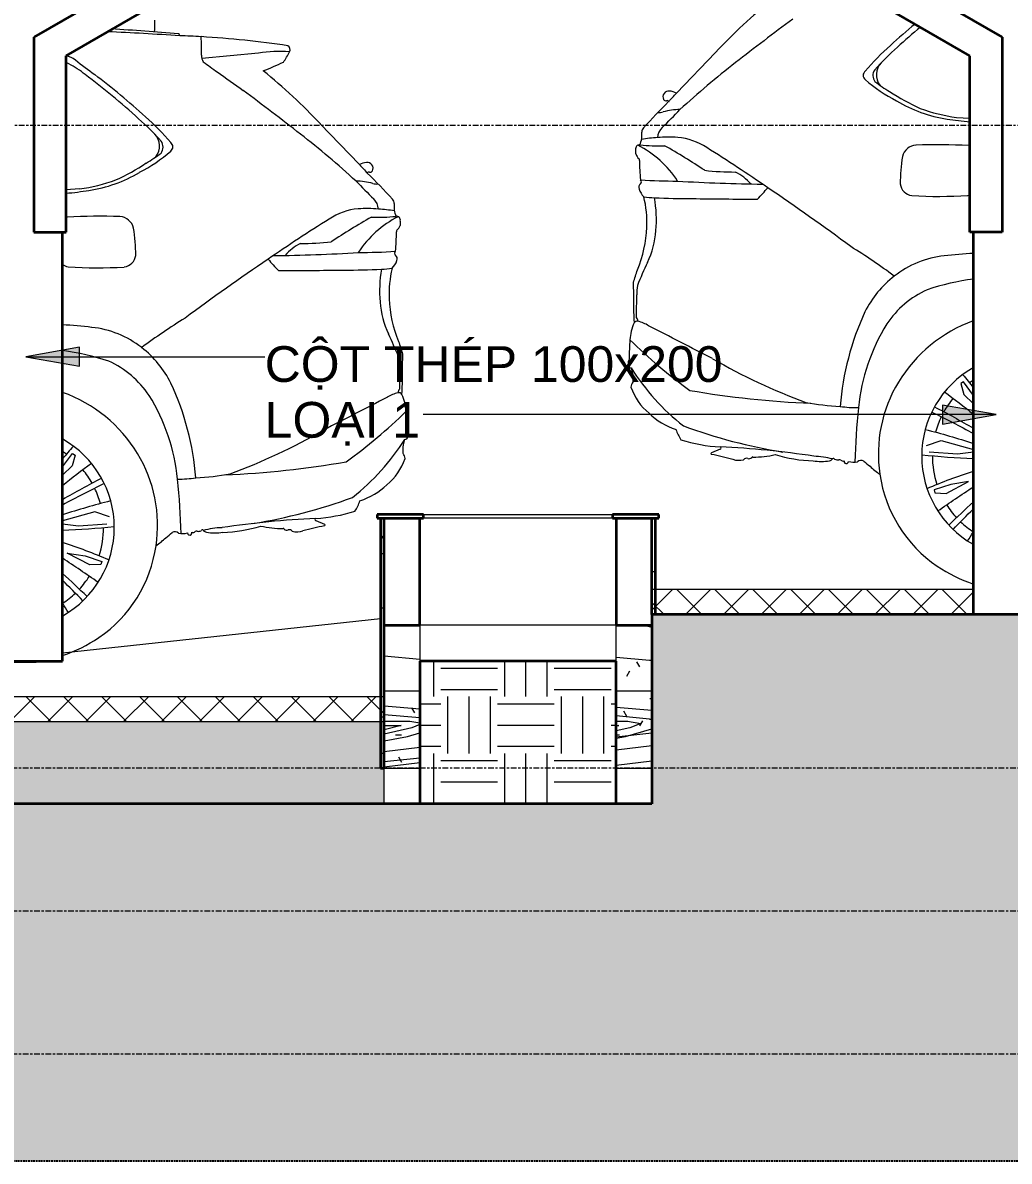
# Model space of a CAD drawing. Header units: millimetres. Extents: x -77355 to 26321, y -760 to 17156.
# Drawn here: x -60346 to -57586, y -700 to 2486 of the extents above; entities that cross this region are included whole.
import ezdxf

# ---------------------------------------------------------------- set-up
doc = ezdxf.new("R2010")
doc.units = ezdxf.units.MM
doc.linetypes.add('Centre', pattern=[31.75, 6.35, -4.7625, 15.875, -4.7625])
doc.linetypes.add('Hidden', pattern=[7.14375, 4.7625, -2.38125])
for name, color, linetype, lineweight in [('A-DETL-GENF', 92, 'Continuous', 18), ('A-DETL-GENF-1', 9, 'Continuous', 18), ('A-DETL-GENF-2', 92, 'Hidden', 25), ('A-DETL-MEDM', 33, 'Continuous', 35), ('A-FLOR', 192, 'Continuous', 18), ('A-FLOR-FNSH-1', 7, 'Continuous', 18), ('A-FLOR-FNSH-2', 250, 'Continuous', 35), ('A-FLOR-LEVL-2', 51, 'Centre', 9), ('A-FLOR-MCUT', 51, 'Continuous', 18), ('A-FLOR-PATT-1', 8, 'Continuous', 18), ('A-WALL', 113, 'Continuous', 18), ('A-WALL-1', 250, 'Continuous', 35), ('A-WALL-PATT-1', 111, 'Continuous', 18), ('A-WALL-PATT-2', 254, 'Continuous', 18), ('G-ANNO-TEXT-1', 10, 'Continuous', 9), ('G-ANNO-TEXT-2', 7, 'Continuous', 9), ('G-IMPT', 8, 'Continuous', 18)]:
    doc.layers.add(name, color=color, linetype=linetype, lineweight=lineweight)
doc.styles.add('Arial', font='arial.ttf', dxfattribs={"height": 100})
pattern_1 = [(0, (-67431.81, 15225), (203.2, 50.8), [16.764, -135.636, 16.764, -135.636, -812.8]), (0, (-67431.81, 15225), (203.2, 50.8), [-304.8, 16.764, -288.036, 16.764, -135.636, -355.6]), (0, (-67431.81, 15225), (203.2, 50.8), [-762, 16.764, -84.836, 16.764, -237.236]), (120, (-67355.61, 15250.4), (-145.59409, 150.57636), [16.764, -135.636, 16.764, -135.636, -812.8]), (120, (-67355.61, 15250.4), (-145.59409, 150.57636), [-304.8, 16.764, -288.036, 16.764, -135.636, -355.6]), (120, (-67355.61, 15250.4), (-145.59409, 150.57636), [-762, 16.764, -84.836, 16.764, -237.236]), (240, (-67330.21, 15352), (-57.60591, -201.37636), [16.764, -135.636, 16.764, -135.636, -812.8]), (240, (-67330.21, 15352), (-57.60591, -201.37636), [-304.8, 16.764, -288.036, 16.764, -135.636, -355.6]), (240, (-67330.21, 15352), (-57.60591, -201.37636), [-762, 16.764, -84.836, 16.764, -237.236])]
pattern_2 = [(45, (-67431.81, 15225), (-53.033, 53.033), []), (135, (-67431.81, 15225), (-53.033, -53.033), [])]

# ---------------------------------------------------------------- blocks, each defined once
blk = doc.blocks.new('CAR_TOYOTA - CAR_TOYOTA_GRAND HIGHLANDER_dwg__U1-2292142-TKCS_NHÀ XE 1 - MẶT CẮT')
at = {"layer": 'G-IMPT'}
for centre, radius, start, end in [((-62801.6, 2055.5), 2602.4, 331.7547, 335.4122), ((-63682, 2381.8), 3551.5, 333.8472, 336.0974), ((-62177.4, -405.3), 2318.9, 32.3725, 33.0972), ((-63061.4, 1618), 2739.8, 342.6142, 343.4629)]:
    blk.add_arc(centre, radius, start, end, dxfattribs=at)
blk = doc.blocks.new('CAR_TOYOTA - CAR_TOYOTA_GRAND HIGHLANDER_dwg__U1-V18-TKCS_NHÀ XE 1 - MẶT CẮT')
at = {"layer": 'G-IMPT', "flags": 128}
for points in [[(-60103.9, 1103.7), (-60145, 1117.5), (-60235.3, 1092)], [(-60235.3, 1084.3), (-60190.7, 1078.7), (-60111.1, 1084.4)]]:
    blk.add_lwpolyline(points, dxfattribs=at)
blk.add_lwpolyline([(-60127.6, 970.4), (-60158.9, 969.2), (-60221.8, 1002.1), (-60171.5, 994.2), (-60125.4, 978.7)], close=True, dxfattribs=at)
at = {"layer": 'G-IMPT'}
for centre, radius, start, end in [((-59524.8, -1098.1), 2318.9, 104.3725, 107.8454), ((-60328.7, 3403.8), 2339.6, 272.2886, 275.8437), ((-60674.1, -337.6), 1437.8, 66.7024, 72.2222), ((-61722.3, -1313.6), 2739.8, 54.6142, 57.126), ((-62640.4, -1667.7), 3551.5, 45.8472, 47.3721), ((-62058.1, -931.3), 2602.4, 43.7547, 45.5372)]:
    blk.add_arc(centre, radius, start, end, dxfattribs=at)
blk = doc.blocks.new('CAR_TOYOTA - CAR_TOYOTA_GRAND HIGHLANDER_dwg__U1-V19-TKCS_NHÀ XE 1 - MẶT CẮT')
at = {"layer": 'G-IMPT', "flags": 128}
for points in [[(-60235.3, 1243.1), (-60207, 1281.2), (-60199.8, 1276.6)], [(-60199.8, 1276.6), (-60208.3, 1246.4), (-60235.3, 1220)]]:
    blk.add_lwpolyline(points, dxfattribs=at)
at = {"layer": 'G-IMPT'}
for centre, radius, start, end in [((-59124.7, 352.6), 1437.8, 138.7024, 140.6112), ((-58520.4, -945.9), 2739.8, 126.6142, 128.755), ((-58467.3, -1928.5), 3551.5, 117.8472, 119.8589), ((-58987.7, -1147.1), 2602.4, 115.7547, 118.6505)]:
    blk.add_arc(centre, radius, start, end, dxfattribs=at)
blk = doc.blocks.new('CAR_TOYOTA - CAR_TOYOTA_GRAND HIGHLANDER_dwg__U1-V20-TKCS_NHÀ XE 1 - MẶT CẮT')
at = {"layer": 'G-IMPT', "flags": 128}
blk.add_lwpolyline([(-60513.3, 1302.5), (-60487.3, 1285.1), (-60455.7, 1221.4), (-60491.7, 1257.4), (-60519.9, 1297.1)], close=True, dxfattribs=at)
blk.add_lwpolyline([(-60610.8, 1208.6), (-60585.6, 1173.2), (-60479, 1133.9), (-60525.8, 1177.7), (-60593.6, 1220)], dxfattribs=at)
at = {"layer": 'G-IMPT'}
for centre, radius, start, end in [((-57880.6, 2213), 2739.8, 198.6142, 201.1637), ((-59302.3, 2039.5), 1437.8, 210.7024, 217.9944), ((-61780.8, -784.4), 2339.6, 55.3867, 59.8437), ((-59785.1, 3330.2), 2318.9, 248.3725, 253.7105), ((-60089.5, 1577.3), 567, 230.2844, 232.4098)]:
    blk.add_arc(centre, radius, start, end, dxfattribs=at)
blk = doc.blocks.new('CAR_TOYOTA - CAR_TOYOTA_GRAND HIGHLANDER_dwg__U1-V21-TKCS_NHÀ XE 1 - MẶT CẮT')
at = {"layer": 'G-IMPT', "flags": 128}
blk.add_lwpolyline([(-60634.8, 1012.4), (-60610.2, 1031.7), (-60539.9, 1042.1), (-60585.3, 1018.9), (-60631.7, 1004.4)], close=True, dxfattribs=at)
blk.add_lwpolyline([(-60575.6, 890.6), (-60534.2, 903.6), (-60463.9, 992.9), (-60520, 961.9), (-60581.2, 910.5)], dxfattribs=at)
at = {"layer": 'G-IMPT'}
for centre, radius, start, end in [((-60190.8, 3685.6), 2602.4, 259.7547, 263.6431), ((-60152.5, 4623.7), 3551.5, 261.8472, 264.6532), ((-60452.7, 1322.5), 236.8, 262.5407, 270.211), ((-60482.8, 1051.9), 47.4, 51.8821, 85.3684), ((-60460.6, 1083.8), 8.94, 341.2359, 37.3348), ((-60435.7, 1084.9), 16.1, 87.8509, 272.1491), ((-60687.2, 3797.5), 2739.8, 270.6142, 274.2506), ((-60482.8, 1103.1), 37.9, 268.0542, 324.1253), ((-60367.5, 861.8), 205.4, 109.2934, 118.7567), ((-60961.5, 2391.8), 1437.8, 282.7024, 290.1427), ((-59041.8, -838), 2339.6, 127.3867, 131.8437), ((-60765.2, 1500.3), 567, 302.2844, 305.5598), ((-62338.3, 2331.5), 2318.9, 320.3725, 325.1779)]:
    blk.add_arc(centre, radius, start, end, dxfattribs=at)
blk = doc.blocks.new('CAR_TOYOTA - CAR_TOYOTA_GRAND HIGHLANDER_dwg__U2-2292143-TKCS_NHÀ XE 1 - MẶT CẮT')
for name in ['CAR_TOYOTA - CAR_TOYOTA_GRAND HIGHLANDER_dwg__U1-V20-TKCS_NHÀ XE 1 - MẶT CẮT', 'CAR_TOYOTA - CAR_TOYOTA_GRAND HIGHLANDER_dwg__U1-V19-TKCS_NHÀ XE 1 - MẶT CẮT', 'CAR_TOYOTA - CAR_TOYOTA_GRAND HIGHLANDER_dwg__U1-V18-TKCS_NHÀ XE 1 - MẶT CẮT', 'CAR_TOYOTA - CAR_TOYOTA_GRAND HIGHLANDER_dwg__U1-V21-TKCS_NHÀ XE 1 - MẶT CẮT', 'CAR_TOYOTA - CAR_TOYOTA_GRAND HIGHLANDER_dwg__U1-2292142-TKCS_NHÀ XE 1 - MẶT CẮT']:
    blk.add_blockref(name, (0, 0))
blk = doc.blocks.new('CAR_TOYOTA - CAR_TOYOTA_GRAND HIGHLANDER_dwg-2292141-TKCS_NHÀ XE 1 - MẶT CẮT')
at = {"layer": 'G-IMPT'}
for p, q in [((-59686.8, 2401.4), (-59845.4, 2386)), ((-59404.1, 2089.5), (-59513.9, 2203.2)), ((-60187.9, 2021.4), (-60225.3, 2019.1)), ((-59526.6, 1092.9), (-59502, 1082.7)), ((-60412.8, 696.5), (-60312.5, 696.5))]:
    blk.add_line(p, q, dxfattribs=at)
for centre, radius, start, end in [((-60237.5, 2482), 260.6, 355.2754, 2.6206), ((-60662.2, -9112.7), 11587.3, 86.26448, 87.2654), ((-60790.6, -8479.9), 10970.9, 85.40183, 86.38284), ((-59913, 2450.3), 5.77, 356.3235, 70.5355), ((-59943.5, 847.6), 1602.8, 86.5561, 88.7042), ((-60024.2, -409.6), 2862.6, 81.5665, 86.4558), ((-60922.7, 2401.6), 1076.4, 359.6761, 2.44), ((-59611.2, 2411.3), 12.7, 329.7439, 57.4675), ((-60237, 2333), 62.1, 52.3642, 79.1532), ((-59818.9, 2393.1), 27.5, 174.9618, 215.3165), ((-59628.5, 2033.4), 372.6, 85.6436, 98.9933), ((-59789, 2497.5), 210.2, 324.7409, 333.8887), ((-60240.1, 2333), 44.5, 59.5752, 70.3591), ((-60331.3, 2146.9), 251.6, 50.6327, 63.1211), ((-59263.2, 3567.8), 1510.4, 231.715, 234.2728), ((-59190.1, 3224.1), 1068.3, 232.4398, 235.0236), ((-60209.6, 3665.4), 1418.8, 292.2003, 294.6744), ((-61726, 299.4), 2566.3, 50.583, 52.7251), ((-61460.7, 619.7), 2166.9, 47.7299, 52.6208), ((-56388.9, 7083.8), 5837.2, 234.21205, 235.09061), ((-60577.3, 1220.3), 1448.1, 42.7432, 51.3815), ((-68208.2, -8980.5), 14109.2, 52.24534, 53.06303), ((-60970.4, 1195.6), 1394.2, 47.1606, 51.1872), ((-60556.4, 1618.4), 802.9, 41.9176, 48.3069), ((-60432.8, 1731.1), 653.2, 40.0014, 48.8807), ((-60011.6, 2140.9), 48, 321.8557, 44.5391), ((-61152.5, 145.8), 2573.5, 47.5058, 52.0375), ((-59981.8, 2138.7), 27.9, 322.6275, 35.0611), ((-59941.5, 2139.2), 14.9, 307.3133, 52.6315), ((-60212.2, 2445.6), 423.8, 296.9541, 311.3113), ((-60201.2, 2433.9), 394.7, 300.5251, 307.7334), ((-60341.3, 2608.3), 616.9, 294.4385, 303.508), ((-59380.5, 2045), 50.4, 94.886, 118.0041), ((-57971, 3368.3), 1920.8, 221.7427, 222.7063), ((-59382.5, 2079.2), 16.2, 333.478, 97.8888), ((-59375.4, 2076.6), 8.71, 261.8175, 327.7741), ((-60254.2, 2506), 489.1, 277.7947, 290.1124), ((-60219.7, 2400.5), 388, 278.6531, 300.9572), ((-59415.9, 1859.5), 183.9, 74.6484, 89.4267), ((-57949.2, 3443.7), 2026.4, 223.7098, 225.7017), ((-59378.5, 2064.4), 4.06, 62.1484, 162.5586), ((-60313.5, 1105.7), 1337.3, 41.5284, 45.8723), ((-60369.4, 3471.9), 1469.8, 275.6295, 278.1411), ((-59357, 2065.3), 30.2, 250.394, 278.9882), ((-59392.8, 1963.1), 41.4, 2.7066, 46.8586), ((-59318.9, 1982.7), 11.6, 348.1456, 55.9527), ((-59202.3, 1974.6), 105.4, 176.873, 186.799), ((-60130.1, 188.5), 1756.4, 88.1852, 92.9887), ((-60077.1, 1902.3), 41.7, 13.1436, 86.348), ((-59392.3, 1792.8), 173.6, 95.1646, 123.868), ((-59384, 1548.5), 417.8, 85.5274, 93.2785), ((-59355.5, 2502.6), 560.6, 268.4014, 275.4631), ((-59397.3, 1356.1), 610.7, 81.4554, 85.691), ((-59211.2, 1978.9), 97.2, 189.9061, 200.6515), ((-59300.6, 1933.9), 10.8, 346.3552, 98.5094), ((-60221.6, 1908.7), 33.8, 90.1371, 96.5293), ((-56955.9, -2104.7), 4769.9, 122.0774, 124.5345), ((-58359.4, 167), 2043.3, 119.6792, 123.3647), ((-59166.8, 1687.5), 286.8, 116.744, 147.1066), ((-59318.8, 1928.4), 29.8, 310.2639, 341.8591), ((-59178.8, 1921.3), 111.7, 174.8308, 181.0878), ((-60566.7, 1829.5), 536.6, 0.6228, 8.8247), ((-59929.6, 1903.4), 628.7, 354.8266, 359.8003), ((-59296.7, 1902.4), 4.37, 130.196, 195.68), ((-59502.9, 1740), 144.8, 117.2628, 138.9106), ((-59566.1, 2580), 711.3, 269.7457, 276.6958), ((-60067.9, 1840.6), 38.1, 278.0123, 352.0328), ((-55451.4, -4360.2), 7480.9, 124.23353, 126.41487), ((-59201.8, 2217), 603.2, 220.5751, 224.6618), ((-59700.5, 6660.9), 4826.5, 270.6551, 273.4795), ((-59422.8, 3884.6), 2041.4, 270.4286, 273.3517), ((-59349.7, 1836.2), 52.1, 314.865, 342.9767), ((-59300, 1841.1), 6.56, 122.154, 236.7658), ((-59310.3, 1826.1), 11.7, 333.5916, 54.7574), ((-60212.6, 1842.1), 39.4, 234.8039, 260.0163), ((-60137.3, 3031.7), 1231.2, 266.1717, 273.4754), ((-59620.3, 13375.3), 11582.3, 269.94795, 270.85365), ((-59441.7, 3795.7), 2001.5, 269.8284, 272.8348), ((-59005.2, 1736.6), 342.9, 169.9086, 185.3496), ((-59360.3, 2172.8), 376.5, 272.6667, 277.2246), ((-59003.5, 1725.1), 318.2, 166.5174, 181.9812), ((-59095.3, 1723), 252, 184.1897, 205.1985), ((-58973.4, 1729.1), 348.4, 182.4748, 202.6875), ((-58933.3, 120.4), 1813.8, 121.9182, 126.5616), ((-60304.8, 336.4), 1306.3, 83.3577, 86.9476), ((-60181.6, 1364.2), 271.2, 51.7661, 84.077), ((-60998.5, 836.2), 1847.7, 22.7733, 24.9562), ((-58800.2, 1734.8), 514.1, 195.8082, 199.931), ((-60320.3, 902.4), 671.8, 71.3971, 82.7203), ((-60193.2, 1346.2), 292.6, 26.6647, 52.1805), ((-60216.1, 1294.4), 268.4, 33.7037, 65.7691), ((-59440.9, 1529.6), 147.8, 358.0669, 8.4663), ((-59528.7, 1550.9), 245.4, 354.7926, 2.0144), ((-52039.6, 1610.4), 7254.2, 180.67747, 181.17714), ((-60188.3, 1501.3), 904.4, 356.5146, 1.7297), ((-60633.2, 1151.9), 773.3, 4.4989, 24.8972), ((-60370.1, 1072.6), 402.6, 31.1314, 70.3686), ((-60468.6, 1150.9), 558.5, 5.9879, 31.5727), ((-29779.2, -56109.4), 64690, 117.177638, 117.355861), ((-59269.4, 1343.9), 110.4, 104.1519, 121.111), ((-59278.6, 1450), 17.7, 140.0295, 176.8043), ((-59294.7, 1440.1), 11, 34.492, 98.6469), ((-59427.8, 1386), 154.5, 4.808, 23.0206), ((-60313, 2461.1), 1485.9, 305.9093, 314.3726), ((-59879.3, 1355.5), 607, 359.1193, 4.0986), ((-60369.6, 2848), 1732.7, 290.3814, 299.9228), ((-59304.7, 1331), 35.7, 355.2957, 25.2689), ((-60374.4, 1073.8), 283.9, 0, 60.4476), ((-59815, 1657.4), 634.3, 308.0869, 327.8952), ((-59382, 1337.4), 105.7, 342.0533, 350.6551), ((-59276.9, 1328), 7.75, 263.5866, 0.4467), ((-60374.4, 1073.8), 254.1, 53.8175, 56.7152), ((-60352, 1081), 382.8, 351.2478, 31.4492), ((-61375.5, 1355), 2094.6, 357.9675, 358.6282), ((-59311.4, 1261.7), 34.8, 7.8705, 33.0881), ((-59886, 3814.3), 2595.1, 272.3271, 279.8611), ((-59432.6, 1320.2), 164.7, 309.6307, 340.981), ((-60374.4, 1073.8), 254.1, 29.1714, 39.4821), ((-59909.6, 1537.8), 328.6, 269.371, 278.2849), ((-59905.2, 1996.3), 784.9, 273.1329, 280.1999), ((-60374.4, 1073.8), 254.1, 15.2479, 25.627), ((-61926.5, 1005.4), 2023.5, 1.4508, 5.7777), ((-59464.3, 1336.7), 198.1, 288.0135, 313.6432), ((-59934.8, 2537.2), 1470.7, 279.0961, 290.3336), ((-59524.1, 1189), 127.8, 327.034, 341.4188), ((-59554.5, 1557.2), 458.9, 273.4801, 287.4549), ((-59415.8, -1365.6), 2467.3, 92.5755, 98.6953), ((-59525.6, 1096), 3.32, 109.472, 252.3046), ((-60374.4, 1073.8), 283.9, 299.5524, 0), ((-60374.4, 1073.8), 254.1, 341.8175, 359.9301), ((-60141.6, 1302), 322.7, 307.2444, 311.3257), ((-59921.1, 1047.3), 14.4, 45.1748, 120.9819), ((-59900.9, 1111), 54.4, 259.3052, 286.3901), ((-59879.3, 1058.6), 6.25, 177.6678, 19.1802), ((-59869.8, 1067.6), 7.83, 242.8295, 320.7691), ((-59860.8, 1058.7), 4.91, 66.7167, 126.629), ((-59855.3, 1083.1), 20.2, 259.934, 294.5754), ((-59843.8, 1063.8), 3.24, 35.4759, 163.9778), ((-59777.7, 812.8), 260.7, 92.451, 104.098), ((-59830.4, 1074.3), 13.8, 218.4462, 261.4004), ((-59808.2, 1211.5), 152.8, 260.8939, 278.0503), ((-59799.6, 1467.3), 407.3, 271.7926, 286.9896), ((-59621.9, 1327.3), 256.3, 256.7696, 270.8667), ((-59617.6, 1067.9), 3.19, 29.4504, 98.7929), ((-59607.8, 1075.7), 9.39, 222.0365, 294.8072), ((-59601.1, 1056.1), 11.4, 39.2517, 104.001), ((-59579.3, 1113.1), 51.4, 255.3698, 289.1695), ((-59154.9, -551.3), 1666.4, 102.0312, 104.1558), ((-59502.8, 1080.7), 2.23, 285.9999, 68.2935), ((-60346.3, 1075.8), 376.4, 304.4486, 351.8999), ((-60048.4, 1142.3), 140.9, 301.9957, 316.4046), ((-60374.4, 1073.8), 254.1, 317.1714, 327.4821), ((-60374.4, 1073.8), 254.1, 303.2479, 313.627), ((-60380.8, 1140.9), 449.7, 288.9234, 303.3839), ((-60380.8, 1140.9), 449.7, 278.7403, 280.7615)]:
    blk.add_arc(centre, radius, start, end, dxfattribs=at)
blk.add_blockref('CAR_TOYOTA - CAR_TOYOTA_GRAND HIGHLANDER_dwg__U2-2292143-TKCS_NHÀ XE 1 - MẶT CẮT', (0, 0))
blk = doc.blocks.new('CAR_TOYOTA - CAR_TOYOTA-2292600-TKCS_NHÀ XE 1 - MẶT CẮT')
blk.add_blockref('CAR_TOYOTA - CAR_TOYOTA_GRAND HIGHLANDER_dwg-2292141-TKCS_NHÀ XE 1 - MẶT CẮT', (0, 0))
blk = doc.blocks.new('CAR_TOYOTA - CAR_TOYOTA_GRAND HIGHLANDER_dwg__U2-V30-TKCS_NHÀ XE 1 - MẶT CẮT')
at = {"extrusion": (0, 0, -1)}
for name, zscale in [('CAR_TOYOTA - CAR_TOYOTA_GRAND HIGHLANDER_dwg__U1-V20-TKCS_NHÀ XE 1 - MẶT CẮT', -0.9999999999999998), ('CAR_TOYOTA - CAR_TOYOTA_GRAND HIGHLANDER_dwg__U1-V19-TKCS_NHÀ XE 1 - MẶT CẮT', -1), ('CAR_TOYOTA - CAR_TOYOTA_GRAND HIGHLANDER_dwg__U1-V18-TKCS_NHÀ XE 1 - MẶT CẮT', -1), ('CAR_TOYOTA - CAR_TOYOTA_GRAND HIGHLANDER_dwg__U1-V21-TKCS_NHÀ XE 1 - MẶT CẮT', -1), ('CAR_TOYOTA - CAR_TOYOTA_GRAND HIGHLANDER_dwg__U1-2292142-TKCS_NHÀ XE 1 - MẶT CẮT', -1)]:
    blk.add_blockref(name, (117921.7, 200), dxfattribs=dict(at, zscale=zscale))
blk = doc.blocks.new('CAR_TOYOTA - CAR_TOYOTA_GRAND HIGHLANDER_dwg-V31-TKCS_NHÀ XE 1 - MẶT CẮT')
at = {"layer": 'G-IMPT'}
for p, q in [((-58517.5, 2289.5), (-58407.8, 2403.2)), ((-57733.8, 2221.4), (-57696.4, 2219.1)), ((-58395.1, 1292.9), (-58419.6, 1282.7))]:
    blk.add_line(p, q, dxfattribs=at)
for centre, radius, start, end in [((-57344.4, 1420.3), 1448.1, 128.6185, 137.2568), ((-49713.5, -8780.5), 14109.2, 126.93697, 127.75466), ((-56460.9, 819.7), 2166.9, 129.8671, 132.2701), ((-56951.3, 1395.6), 1394.2, 129.3192, 132.8394), ((-57488.9, 1931.1), 653.2, 131.1193, 139.9986), ((-57365.3, 1818.4), 802.9, 131.6931, 138.0824), ((-56769.2, 345.8), 2573.5, 127.9625, 132.4942), ((-57910.1, 2340.9), 48, 135.4609, 218.1443), ((-57980.2, 2339.2), 14.9, 127.3685, 232.6867), ((-57709.5, 2645.6), 423.8, 228.6887, 243.0459), ((-57939.9, 2338.7), 27.9, 144.9389, 217.3725), ((-58539.1, 2279.2), 16.2, 82.1112, 206.522), ((-58541.2, 2245), 50.4, 61.9959, 85.114), ((-57720.5, 2633.9), 394.7, 232.2666, 239.4749), ((-57608.2, 1305.7), 1337.3, 134.1277, 138.4716), ((-58546.3, 2276.6), 8.71, 212.2259, 278.1825), ((-58543.1, 2264.4), 4.06, 17.4414, 117.8516), ((-59950.7, 3568.3), 1920.8, 317.2937, 318.2573), ((-57580.4, 2808.3), 616.9, 236.492, 245.5615), ((-57702, 2600.5), 388, 239.0428, 261.3469), ((-58564.6, 2265.3), 30.2, 261.0118, 289.606), ((-59972.4, 3643.7), 2026.4, 314.2983, 316.2902), ((-58505.8, 2059.5), 183.9, 90.5733, 105.3516), ((-57667.4, 2706), 489.1, 249.8876, 262.2053), ((-57552.2, 3671.9), 1469.8, 261.8589, 264.3705), ((-58719.3, 2174.6), 105.4, 353.201, 3.127), ((-58602.8, 2182.7), 11.6, 124.0473, 191.8544), ((-58528.9, 2163.1), 41.4, 133.1414, 177.2934), ((-58621.1, 2133.9), 10.8, 81.4906, 193.6448), ((-58754.9, 1887.5), 286.8, 32.8934, 63.256), ((-58710.5, 2178.9), 97.2, 339.3485, 350.0939), ((-58566.1, 2702.6), 560.6, 264.5369, 271.5986), ((-58524.4, 1556.1), 610.7, 94.309, 98.5446), ((-58537.7, 1748.5), 417.8, 86.7215, 94.4726), ((-59562.2, 367), 2043.3, 56.6353, 60.3208), ((-58529.4, 1992.8), 173.6, 56.132, 84.8354), ((-60965.8, -1904.7), 4769.9, 55.4655, 57.9226), ((-57844.5, 2102.3), 41.7, 93.652, 166.8564), ((-57791.6, 388.5), 1756.4, 87.0113, 91.8148), ((-57700.1, 2108.7), 33.8, 83.4707, 89.8629), ((-58742.8, 2121.3), 111.7, 358.9122, 5.1692), ((-58602.9, 2128.4), 29.8, 198.1409, 229.7361), ((-58625, 2102.4), 4.37, 344.32, 49.804), ((-57354.9, 2029.5), 536.6, 171.1753, 179.3772), ((-57992.1, 2103.4), 628.7, 180.1997, 185.1734), ((-58355.6, 2780), 711.3, 263.3042, 270.2543), ((-58621.7, 2041.1), 6.56, 303.2342, 57.846), ((-58498.9, 4084.6), 2041.4, 266.6483, 269.5714), ((-58221.2, 6860.9), 4826.5, 266.5205, 269.3449), ((-58418.7, 1940), 144.8, 41.0894, 62.7372), ((-58611.4, 2026.1), 11.7, 125.2426, 206.4084), ((-58572, 2036.2), 52.1, 197.0233, 225.135), ((-58719.9, 2417), 603.2, 315.3382, 319.4249), ((-62470.2, -4160.2), 7480.9, 53.58513, 55.76647), ((-57853.7, 2040.6), 38.1, 187.9672, 261.9877), ((-58918.2, 1925.1), 318.2, 358.0188, 13.4826), ((-58561.4, 2372.8), 376.5, 262.7754, 267.3333), ((-58479.9, 3995.7), 2001.5, 267.1652, 270.1716), ((-58916.5, 1936.6), 342.9, 354.6504, 10.0914), ((-58301.4, 13575.3), 11582.3, 269.14635, 270.05205), ((-57784.4, 3231.7), 1231.2, 266.5246, 273.8283), ((-57709, 2042.1), 39.4, 279.9837, 289.2914), ((-58948.3, 1929.1), 348.4, 337.3125, 357.5252), ((-58826.4, 1923), 252, 334.8015, 355.8103), ((-58988.4, 320.4), 1813.8, 53.4384, 58.0818), ((-57740, 1564.2), 271.2, 95.923, 128.2339), ((-57616.9, 536.4), 1306.3, 93.0524, 96.6423), ((-59121.4, 1934.8), 514.1, 340.069, 344.1918), ((-56923.2, 1036.2), 1847.7, 155.0438, 157.2267), ((-58392.9, 1750.9), 245.4, 177.9856, 185.2074), ((-57728.5, 1546.2), 292.6, 127.8195, 153.3353), ((-57601.4, 1102.4), 671.8, 97.2797, 108.6029), ((-57733.3, 1701.3), 904.4, 178.2703, 183.4854), ((-65882.1, 1810.4), 7254.2, 358.82286, 359.32253), ((-58480.7, 1729.6), 147.8, 171.5337, 181.9331), ((-57705.6, 1494.4), 268.4, 114.2309, 146.2963), ((-58643, 1650), 17.7, 3.1957, 39.9705), ((-57288.5, 1351.9), 773.3, 155.1028, 175.5011), ((-58493.9, 1586), 154.5, 156.9794, 175.192), ((-58627, 1640.1), 11, 81.3531, 145.508), ((-58652.3, 1543.9), 110.4, 58.889, 75.8481), ((-88142.5, -55909.4), 64690, 62.644139, 62.822362), ((-57453, 1350.9), 558.5, 148.4273, 174.0121), ((-57551.6, 1272.6), 402.6, 109.6314, 148.8686), ((-58042.4, 1555.5), 607, 175.9014, 180.8807), ((-57608.6, 2661.1), 1485.9, 225.6274, 234.0907), ((-58617, 1531), 35.7, 154.7311, 184.7043), ((-57552.1, 3048), 1732.7, 240.0772, 249.6186), ((-58644.8, 1528), 7.75, 179.5533, 276.4134), ((-58539.7, 1537.4), 105.7, 189.3449, 197.9467), ((-58106.7, 1857.4), 634.3, 212.1048, 231.9131), ((-56546.2, 1555), 2094.6, 181.3718, 182.0325), ((-57547.3, 1273.8), 283.9, 119.5524, 180), ((-58610.3, 1461.7), 34.8, 146.9119, 172.1295), ((-58489.1, 1520.2), 164.7, 199.019, 230.3693), ((-57569.7, 1281), 382.8, 148.5508, 188.7522), ((-57547.3, 1273.8), 254.1, 123.2848, 126.1825), ((-58035.7, 4014.3), 2595.1, 260.1389, 267.6729), ((-57547.3, 1273.8), 254.1, 140.5179, 150.8286), ((-58016.5, 2196.3), 784.9, 259.8001, 266.8671), ((-58012.1, 1737.8), 328.6, 261.7151, 270.629), ((-55995.2, 1205.4), 2023.5, 174.2223, 178.5492), ((-58457.4, 1536.7), 198.1, 226.3568, 251.9865), ((-57547.3, 1273.8), 254.1, 154.373, 164.7521), ((-58397.6, 1389), 127.8, 198.5812, 212.966), ((-57986.9, 2737.2), 1470.7, 249.6664, 260.9039), ((-58367.1, 1757.2), 458.9, 252.5451, 266.5199), ((-58418.8, 1280.7), 2.23, 111.7065, 254.0001), ((-58766.8, -351.3), 1666.4, 75.8442, 77.9688), ((-58396.1, 1296), 3.32, 287.6954, 70.528), ((-58505.9, -1165.6), 2467.3, 81.3047, 87.4245), ((-58299.7, 1527.3), 256.3, 269.1333, 283.2304), ((-58122.1, 1667.3), 407.3, 253.0104, 268.2074), ((-58342.4, 1313.1), 51.4, 250.8305, 284.6302), ((-58320.6, 1256.1), 11.4, 75.999, 140.7483), ((-58313.9, 1275.7), 9.39, 245.1928, 317.9635), ((-58304.1, 1267.9), 3.19, 81.2071, 150.5496), ((-58113.4, 1411.5), 152.8, 261.9497, 279.1061), ((-58144, 1012.8), 260.7, 75.902, 87.549), ((-58091.3, 1274.3), 13.8, 278.5996, 321.5538), ((-58077.9, 1263.8), 3.24, 16.0222, 144.5241), ((-58066.4, 1283.1), 20.2, 245.4246, 280.066), ((-58060.9, 1258.7), 4.91, 53.371, 113.2833), ((-58051.9, 1267.6), 7.83, 219.2309, 297.1705), ((-58042.4, 1258.6), 6.25, 160.8198, 2.3322), ((-58020.8, 1311), 54.4, 253.6099, 280.6948), ((-58000.6, 1247.3), 14.4, 59.0181, 134.8252), ((-57780.1, 1502), 322.7, 228.6743, 232.7556), ((-57873.3, 1342.3), 140.9, 223.5954, 238.0043), ((-57547.3, 1273.8), 283.9, 180, 240.4476), ((-57547.3, 1273.8), 254.1, 180.0699, 198.1825), ((-57575.4, 1275.8), 376.4, 188.1001, 235.5514), ((-57547.3, 1273.8), 254.1, 212.5179, 222.8286), ((-57547.3, 1273.8), 254.1, 226.373, 236.7521), ((-57540.8, 1340.9), 449.7, 236.6161, 251.0766)]:
    blk.add_arc(centre, radius, start, end, dxfattribs=at)
blk.add_blockref('CAR_TOYOTA - CAR_TOYOTA_GRAND HIGHLANDER_dwg__U2-V30-TKCS_NHÀ XE 1 - MẶT CẮT', (0, 0))
blk = doc.blocks.new('CAR_TOYOTA - CAR_TOYOTA-2599869-TKCS_NHÀ XE 1 - MẶT CẮT')
blk.add_blockref('CAR_TOYOTA - CAR_TOYOTA_GRAND HIGHLANDER_dwg-V31-TKCS_NHÀ XE 1 - MẶT CẮT', (0, 0))
blk = doc.blocks.new('BORDER VIEW - BORDER VIEW-2599773-TKCS_NHÀ XE 1 - MẶT CẮT')
at = {"layer": 'A-DETL-GENF-2'}
blk.add_line((-52882.8, -700), (-76498.6, -700), dxfattribs=at)

msp = doc.modelspace()

# ---------------------------------------------------------------- hatches: boundary and pattern name
at = {"layer": 'A-DETL-GENF-1'}
h = msp.add_hatch(dxfattribs=at)
h.set_pattern_fill('FP_21', color=256, style=0, pattern_type=2)
h.set_pattern_definition([(0, (-67431.8, 15225), (241.935, 241.935), [241.935, -241.935]), (0, (-67431.8, 15315.73), (241.935, 241.935), [241.935, -241.935]), (0, (-67431.8, 15406.45), (241.935, 241.935), [241.935, -241.935]), (90, (-67401.57, 15436.7), (-241.935, 241.935), [241.935, -241.935]), (90, (-67310.84, 15436.7), (-241.935, 241.935), [241.935, -241.935]), (90, (-67220.12, 15436.7), (-241.935, 241.935), [241.935, -241.935])])
h.paths.add_polyline_path([(-64670, -700), (-52882.8, -700), (-52844, -694.9), (-52807.8, -679.9), (-52776.8, -656.1), (-52752.9, -625), (-52737.9, -588.8), (-52732.8, -550), (-52732.8, 830), (-58586.3, 830), (-58586.3, 300), (-70436.3, 300), (-70436.3, 50), (-75426.8, 0.1), (-76648.6, -45.8), (-76648.6, -550), (-76643.5, -588.8), (-76628.5, -625), (-76604.6, -656.1), (-76573.6, -679.9), (-76537.4, -694.9), (-76498.6, -700), (-70694.3, -700)])
at = {"layer": 'A-FLOR-PATT-1'}
h = msp.add_hatch(dxfattribs=at)
h.set_pattern_fill('FP_3', color=256, style=0, pattern_type=2)
h.set_pattern_definition(pattern_2)
h.paths.add_polyline_path([(-52732.8, 830), (-52732.8, 900), (-57486.4, 900), (-57486.4, 830), (-55633.6, 830)])
h.paths.add_polyline_path([(-58586.3, 830), (-57686.4, 830), (-57686.4, 900), (-58586.3, 900)])
h = msp.add_hatch(dxfattribs=at)
h.set_pattern_fill('FP_4', color=256, style=0, pattern_type=2)
h.set_pattern_definition([(0, (-67431.81, 15225), (158.75, 158.75), [158.75, -158.75]), (0, (-67431.81, 15284.53), (158.75, 158.75), [158.75, -158.75]), (0, (-67431.81, 15344.06), (158.75, 158.75), [158.75, -158.75]), (90, (-67411.97, 15363.9), (-158.75, 158.75), [158.75, -158.75]), (90, (-67352.44, 15363.9), (-158.75, 158.75), [158.75, -158.75]), (90, (-67292.9, 15363.9), (-158.75, 158.75), [158.75, -158.75])])
h.paths.add_polyline_path([(-58686.3, 300), (-58686.3, 700), (-59235.3, 700), (-59235.3, 300)])
h = msp.add_hatch(dxfattribs=at)
h.set_pattern_fill('FP_3', color=256, style=0, pattern_type=2)
h.set_pattern_definition(pattern_2)
h.paths.add_polyline_path([(-61657.9, 530), (-59335.3, 530), (-59335.3, 600), (-71336.3, 600), (-71336.3, 530), (-64670, 530)])
h.paths.add_polyline_path([(-71536.3, 530), (-71536.3, 600), (-73436.3, 600), (-73436.3, 530)])
h = msp.add_hatch(dxfattribs=at)
h.set_pattern_fill('FP_1', color=256, style=0, pattern_type=2)
h.set_pattern_definition(pattern_1)
h.paths.add_polyline_path([(-70436.3, 200), (-70436.3, 300), (-59335.3, 300), (-59335.3, 530), (-71336.3, 530), (-71336.3, 441), (-71536.3, 439), (-71536.3, 530), (-73436.3, 530), (-73436.3, 200), (-70694.3, 200)])
h = msp.add_hatch(dxfattribs=at)
h.set_pattern_fill('FP_2', color=256, style=0, pattern_type=2)
h.set_pattern_definition([(50, (-67431.81, 15225), (91.09195, -7.96922), [9.525, -104.775]), (355, (-67431.81, 15225), (-17.6212, 95.5283), [7.62, -83.82]), (100.451, (-67424.22, 15224.34), (73.47134, 87.55785), [8.095, -89.045]), (46.184, (-67431.81, 15250.4), (135.5398, -21.0213), [14.287, -157.162]), (96.636, (-67420.52, 15248.65), (118.7017, 123.7142), [12.143, -133.568]), (351.184, (-67431.81, 15250.4), (118.7029, 123.713), [11.43, -125.73]), (21, (-67419.11, 15244.05), (75.80726, -51.1323), [9.525, -104.775]), (326, (-67419.11, 15244.05), (30.9012, 92.09387), [7.62, -83.82]), (71.451, (-67412.79, 15239.79), (106.70837, 40.9602), [8.095, -89.045]), (37.5, (-67431.81, 15225), (1.54416, 42.27754), [1.676, -81.128, 1.676, -83.414, -84.138]), (37.5, (-67431.81, 15225), (1.54416, 42.27754), [-167.894, 1.676, -82.461]), (7.5, (-67431.81, 15225), (33.40972, 50.09037), [1.676, -46.838, 1.676, -79.223, -32.068]), (7.5, (-67431.81, 15225), (33.40972, 50.09037), [-129.413, 1.676, -30.391]), (327.5, (-67460.132, 15225), (67.79551, -2.864035), [1.676, -30.074, 1.676, -97.384, -131.445]), (327.5, (-67460.132, 15225), (67.79551, -2.864035), [-130.81, 1.676, -129.769]), (317.5, (-67472.83, 15225), (74.06478, 12.71375), [1.676, -39.599, 1.676, -64.11, -93.345]), (317.5, (-67472.83, 15225), (74.06478, 12.71375), [-107.061, 1.676, -91.669])])
h.paths.add_polyline_path([(-70436.3, 200), (-70436.3, 300), (-59335.3, 300), (-59335.3, 530), (-71336.3, 530), (-71336.3, 441), (-71536.3, 439), (-71536.3, 530), (-73436.3, 530), (-73436.3, 200), (-70694.3, 200)])
at = {"layer": 'A-WALL-PATT-1'}
h = msp.add_hatch(dxfattribs=at)
h.set_pattern_fill('FP_1', color=256, style=0, pattern_type=2)
h.set_pattern_definition(pattern_1)
h.paths.add_polyline_path([(-59345.3, 400), (-59335.3, 400), (-59335.3, 1100), (-59345.3, 1100)])
h = msp.add_hatch(dxfattribs=at)
h.set_pattern_fill('FP_1', color=256, style=0, pattern_type=2)
h.set_pattern_definition(pattern_1)
h.paths.add_polyline_path([(-58576.3, 830), (-58576.3, 1100), (-58586.3, 1100), (-58586.3, 830)])
at = {"layer": 'A-WALL-PATT-2'}
h = msp.add_hatch(dxfattribs=at)
h.set_pattern_fill('FP_18', color=256, style=0, pattern_type=2)
h.set_pattern_definition([(0, (-67431.81, 15225), (406.4, 101.6), [16.764, -288.036, 16.764, -288.036, -1625.6]), (0, (-67431.81, 15225), (406.4, 101.6), [-609.6, 16.764, -592.836, 16.764, -288.036, -711.2]), (0, (-67431.81, 15225), (406.4, 101.6), [-1524, 16.764, -186.436, 16.764, -491.236]), (120, (-67279.41, 15275.8), (-291.1882, 301.1527), [16.764, -288.036, 16.764, -288.036, -1625.6]), (120, (-67279.41, 15275.8), (-291.1882, 301.1527), [-609.6, 16.764, -592.836, 16.764, -288.036, -711.2]), (120, (-67279.41, 15275.8), (-291.1882, 301.1527), [-1524, 16.764, -186.436, 16.764, -491.236]), (240, (-67228.61, 15479), (-115.2118, -402.7527), [16.764, -288.036, 16.764, -288.036, -1625.6]), (240, (-67228.61, 15479), (-115.2118, -402.7527), [-609.6, 16.764, -592.836, 16.764, -288.036, -711.2]), (240, (-67228.61, 15479), (-115.2118, -402.7527), [-1524, 16.764, -186.436, 16.764, -491.236])])
h.paths.add_polyline_path([(-58645.7, 400), (-58586.3, 400), (-58586.3, 800), (-58686.3, 800), (-58686.3, 400)])
h.paths.add_polyline_path([(-59235.3, 400), (-59235.3, 800), (-59335.3, 800), (-59335.3, 400)])
h = msp.add_hatch(dxfattribs=at)
h.set_pattern_fill('FP_19', color=256, style=0, pattern_type=2)
h.set_pattern_definition([(349.695, (-59151.334, 869.39), (3657.598, -609.61), [68.155, -6747.38]), (0, (-59084.3, 857.2), (609.6, 609.6), [67.06, -542.54]), (18.435, (-59017.22, 857.2), (1219.2, 609.6), [57.83, -1869.9]), (172.875, (-58962.36, 875.49), (4267.199, -609.599), [49.15, -4865.604]), (174.806, (-59011.126, 881.584), (6096.004, -609.5547), [67.333, -6665.92]), (194.036, (-59078.18, 887.68), (-1828.802, -609.592), [75.4, -2438.04]), (9.462, (-59102.57, 869.39), (3048.005, 609.584), [37.08, -3670.97]), (353.66, (-59065.99, 875.49), (-4876.801, 609.5835), [55.2, -5464.96]), (185.711, (-59011.126, 869.39), (-5486.395, -609.6394), [61.264, -6065.14]), (168.69, (-59072.09, 863.3), (2438.4, -609.603), [31.08, -3077.28]), (354.806, (-59206.2, 863.296), (-6096.004, 609.5547), [67.333, -6665.92]), (348.69, (-59139.14, 857.2), (-2438.4, 609.603), [62.17, -3046.19]), (0, (-59078.2, 845), (609.6, 609.6), [73.15, -536.45]), (20.556, (-59005.03, 845.01), (3048, 1219.197), [52.084, -5156.34]), (3.814, (-58956.26, 863.296), (8534.4012, 609.589), [91.643, -9072.654]), (354.806, (-58864.82, 869.39), (-6096.004, 609.5547), [67.333, -6665.92]), (0, (-58797.77, 863.3), (609.6, 609.6), [67.06, -542.54]), (5.194, (-59340.31, 863.296), (6096.004, 609.5547), [67.333, -6665.92]), (354.806, (-59273.254, 869.39), (-6096.004, 609.5547), [67.333, -6665.92]), (0, (-59340.3, 875.5), (609.6, 609.6), [36.58, -573.02]), (5.194, (-59303.734, 875.49), (6096.004, 609.5547), [67.333, -6665.92]), (0, (-59236.7, 881.6), (609.6, 609.6), [60.96, -548.64]), (10.305, (-59175.72, 881.584), (-3657.598, -609.61), [68.155, -6747.38]), (5.194, (-59108.66, 893.776), (6096.004, 609.5547), [67.333, -6665.92]), (354.806, (-59041.606, 899.87), (-6096.004, 609.5547), [67.333, -6665.92]), (354.806, (-58974.55, 893.776), (-6096.004, 609.5547), [67.333, -6665.92]), (351.87, (-58907.49, 887.68), (-3657.6, 609.593), [86.21, -4224.31]), (0, (-58822.15, 875.5), (609.6, 609.6), [91.44, -518.16]), (347.471, (-58846.534, 509.73), (3047.999, -609.611), [56.2, -5564.03]), (354.289, (-58791.67, 497.536), (-5486.395, 609.6394), [61.264, -6065.14]), (8.13, (-58846.53, 509.73), (3657.6, 609.593), [43.105, -4267.42]), (9.462, (-58803.86, 515.82), (3048.005, 609.584), [74.16, -3633.89]), (0, (-59340.3, 528), (609.6, 609.6), [73.15, -536.45]), (350.538, (-59267.16, 528.02), (-3048.005, 609.584), [37.08, -3670.97]), (201.801, (-59230.58, 521.92), (1828.804, 609.587), [32.83, -3249.97]), (192.995, (-59261.06, 509.73), (5486.393, 1219.2375), [81.33, -8051.747]), (352.875, (-58779.48, 509.73), (-4267.199, 609.599), [49.15, -4865.604]), (7.125, (-58779.48, 509.73), (4267.199, 609.599), [49.15, -4865.604]), (0, (-59340.3, 515.8), (609.6, 609.6), [48.77, -560.83]), (194.036, (-59291.54, 515.82), (-1828.802, -609.592), [50.27, -2463.18]), (356.633, (-59206.198, 534.112), (-9753.5944, 609.6919), [103.81, -10277.302]), (357.709, (-59102.566, 528.016), (-14630.3966, 609.6991), [152.522, -15099.665]), (3.18, (-58950.166, 521.92), (10363.1983, 609.6312), [109.897, -10879.823]), (9.462, (-58840.44, 528.02), (3048.005, 609.584), [111.24, -3596.81]), (10.305, (-59340.31, 473.15), (-3657.598, -609.61), [68.155, -6747.38]), (15.945, (-59273.25, 485.34), (-2438.404, -609.583), [88.76, -4349.196]), (0, (-59187.9, 509.7), (609.6, 609.6), [79.25, -530.35]), (351.87, (-59108.66, 509.73), (-3657.6, 609.593), [86.21, -4224.31]), (3.576, (-59023.318, 497.536), (9144.003, 609.5468), [97.726, -9674.906]), (351.254, (-58925.78, 503.63), (4267.201, -609.588), [80.18, -7937.856]), (345.964, (-58846.53, 491.44), (-1828.802, 609.592), [75.4, -2438.04]), (0, (-58773.4, 473.15), (609.6, 609.6), [42.67, -566.93]), (174.806, (-59206.2, 534.11), (6096.004, -609.5547), [134.665, -6598.587]), (355.236, (-59340.31, 570.69), (-6705.5965, 609.6414), [146.81, -7193.745]), (0, (-59194, 558.5), (609.6, 609.6), [140.2, -469.4]), (4.086, (-59053.8, 558.496), (7924.795, 609.6527), [171.123, -8385.02]), (0, (-58883.1, 570.7), (609.6, 609.6), [152.4, -457.2]), (7.125, (-59340.31, 442.67), (4267.1994, 609.599), [147.44, -4767.31]), (6.34, (-59194.006, 460.96), (4876.801, 609.5835), [110.403, -5409.76]), (357.51, (-59084.278, 473.152), (-13411.197, 609.7044), [140.34, -13893.706]), (353.48, (-58944.07, 467.056), (-15849.59217, 1828.8552), [214.749, -21260.135]), (3.013, (-59340.31, 838.912), (10972.7972, 609.6408), [115.984, -11482.446]), (351.87, (-59224.49, 845.01), (-3657.6, 609.593), [129.316, -4181.21]), (357.614, (-59096.47, 826.72), (-14020.7994, 609.6137), [146.43, -14496.664]), (10.62, (-58950.166, 820.624), (-6705.5925, -1219.2397), [99.236, -9824.334]), (0, (-58852.6, 838.9), (609.6, 609.6), [121.92, -487.68]), (356.82, (-59340.31, 912.064), (-10363.1983, 609.6312), [109.897, -10879.823]), (6.009, (-59230.582, 905.968), (-6095.999, -609.5992), [116.464, -11529.93]), (6.71, (-59114.758, 918.16), (-5486.3973, -609.6157), [104.346, -10330.325]), (354.289, (-59011.126, 930.35), (-5486.395, 609.6394), [122.53, -6003.877]), (347.905, (-58889.206, 918.16), (-5486.3949, 1219.223), [87.28, -8640.862]), (9.462, (-58803.86, 899.87), (3048.005, 609.584), [74.16, -3633.89]), (3.814, (-59340.31, 796.24), (8534.4012, 609.5889), [91.643, -9072.654]), (347.196, (-59248.87, 802.336), (-7924.809, 1828.7633), [137.532, -13615.67]), (0, (-59114.76, 771.86), (609.6, 609.6), [152.4, -457.2]), (5.44, (-58962.358, 771.856), (-6705.6025, -609.5609), [128.595, -12730.932]), (6.71, (-58834.342, 784.048), (-5486.3973, -609.6157), [104.346, -10330.325]), (0, (-59340.3, 954.74), (609.6, 609.6), [103.63, -505.97]), (8.13, (-59236.68, 954.74), (3657.6, 609.593), [172.42, -4138.1]), (357.614, (-59065.99, 979.12), (-14020.7994, 609.6137), [146.43, -14496.664]), (354.472, (-58919.686, 973.024), (12801.591, -1219.3029), [189.859, -18796.025]), (6.843, (-59340.31, 400), (-10363.19504, -1219.2413), [153.494, -15195.842]), (0, (-59187.9, 418.3), (609.6, 609.6), [170.7, -438.9]), (356.348, (-59017.222, 418.288), (-18897.60496, 1219.12666), [287.095, -28422.422]), (0, (-59340.3, 613.36), (609.6, 609.6), [146.3, -463.3]), (4.764, (-59194.006, 613.36), (6705.5965, 609.6414), [146.81, -7193.745]), (358.152, (-59047.702, 625.552), (-18287.99624, 609.7241), [189.074, -18718.355]), (357.274, (-58858.726, 619.456), (-12192.0042, 609.5342), [128.16, -12687.945]), (354.806, (-59340.31, 710.896), (-6096.004, 609.5547), [134.665, -6598.587]), (0, (-59206.2, 698.7), (609.6, 609.6), [195.07, -414.53]), (1.909, (-59011.126, 698.704), (17678.40105, 609.5532), [182.982, -18115.176]), (3.576, (-58828.246, 704.8), (9144.003, 609.5468), [97.726, -9674.906])])
h.paths.add_polyline_path([(-58645.7, 400), (-58586.3, 400), (-58586.3, 800), (-58686.3, 800), (-58686.3, 400)])
h.paths.add_polyline_path([(-59235.3, 400), (-59235.3, 800), (-59335.3, 800), (-59335.3, 400)])
at = {"layer": 'G-ANNO-TEXT-1'}
for points in [[(-60337.6, 1551.6), (-60187.6, 1525.2), (-60187.6, 1578.1)], [(-57622.7, 1389.6), (-57772.7, 1416), (-57772.7, 1363.1)]]:
    msp.add_hatch(color=256, dxfattribs=at).paths.add_polyline_path(points)

# ---------------------------------------------------------------- linework, layer by layer
at = {"layer": 'A-DETL-MEDM'}
for p, q in [((-59374.6, 2989.3), (-60315.3, 2446.2)), ((-58547.1, 2989.3), (-57606.4, 2446.2)), ((-60225.3, 2394.2), (-59354.7, 2896.9)), ((-57696.4, 2394.2), (-58567, 2896.9)), ((-60315.3, 2446.2), (-60315.3, 1900)), ((-57606.4, 2446.2), (-57606.4, 1900)), ((-60225.3, 1900), (-60225.3, 2394.2)), ((-57696.4, 1900), (-57696.4, 2394.2)), ((-60315.3, 1900), (-60225.3, 1900)), ((-60235.3, 700), (-60235.3, 1900)), ((-57606.4, 1900), (-57696.4, 1900)), ((-57686.4, 830), (-57686.4, 1900)), ((-52732.8, 830), (-58586.3, 830)), ((-58586.3, 830), (-58586.3, 300)), ((-60435.3, 700), (-60235.3, 700)), ((-58586.3, 300), (-70436.3, 300))]:
    msp.add_line(p, q, dxfattribs=at)
at = {"layer": 'A-FLOR'}
for p, q in [((-59225.3, 1110), (-58696.3, 1110)), ((-58696.3, 1100), (-59225.3, 1100)), ((-60235.3, 723.4), (-59345.3, 818.7)), ((-58586.3, 497.7), (-58686.3, 487)), ((-59235.3, 428.2), (-59335.3, 417.5))]:
    msp.add_line(p, q, dxfattribs=at)
at = {"layer": 'A-FLOR-FNSH-1'}
for p, q in [((-57686.4, 900), (-58586.3, 900)), ((-58686.3, 800), (-59235.3, 800)), ((-59235.3, 800), (-59235.3, 700)), ((-58686.3, 700), (-58686.3, 800)), ((-59335.3, 600), (-71336.3, 600)), ((-59335.3, 300), (-59335.3, 400))]:
    msp.add_line(p, q, dxfattribs=at)
at = {"layer": 'A-FLOR-FNSH-2'}
for p, q in [((-59225.3, 1110), (-59355.3, 1110)), ((-59355.3, 1110), (-59355.3, 1100)), ((-59355.3, 1100), (-59225.3, 1100)), ((-59225.3, 1100), (-59225.3, 1110)), ((-58566.3, 1110), (-58696.3, 1110)), ((-58696.3, 1110), (-58696.3, 1100)), ((-58696.3, 1100), (-58566.3, 1100)), ((-58566.3, 1100), (-58566.3, 1110)), ((-59235.3, 700), (-59235.3, 300)), ((-58686.3, 700), (-59235.3, 700)), ((-58686.3, 300), (-58686.3, 700))]:
    msp.add_line(p, q, dxfattribs=at)
at = {"layer": 'A-FLOR-LEVL-2'}
for p, q in [((-77355, 2200), (-51905.7, 2200)), ((-52540.7, 400), (-77355, 400)), ((-51905.7, 0), (-77355, 0)), ((-52540.7, -400), (-77355, -400))]:
    msp.add_line(p, q, dxfattribs=at)
at = {"layer": 'A-FLOR-MCUT'}
msp.add_line((-59335.3, 530), (-71336.3, 530), dxfattribs=at)
at = {"layer": 'A-WALL'}
for p, q in [((-59335.3, 400), (-59235.3, 400)), ((-58686.3, 400), (-58586.3, 400))]:
    msp.add_line(p, q, dxfattribs=at)
at = {"layer": 'A-WALL-1'}
for p, q in [((-59345.3, 1100), (-59345.3, 400)), ((-59335.3, 400), (-59335.3, 1100)), ((-59235.3, 800), (-59235.3, 1100)), ((-58686.3, 1100), (-58686.3, 800)), ((-58586.3, 830), (-58586.3, 1100)), ((-58576.3, 830), (-58576.3, 1100)), ((-59335.3, 800), (-59235.3, 800)), ((-58686.3, 800), (-58586.3, 800)), ((-59345.3, 400), (-59335.3, 400))]:
    msp.add_line(p, q, dxfattribs=at)
at = {"layer": 'G-ANNO-TEXT-1'}
for p, q in [((-60187.6, 1578.1), (-60337.6, 1551.6)), ((-60187.6, 1525.2), (-60187.6, 1578.1)), ((-60337.6, 1551.6), (-60187.6, 1525.2)), ((-60337.6, 1551.6), (-59669.5, 1551.6)), ((-57622.7, 1389.6), (-57772.7, 1416)), ((-57772.7, 1416), (-57772.7, 1363.1)), ((-58359.5, 1389.6), (-59226.4, 1389.6)), ((-57622.7, 1389.6), (-58359.5, 1389.6)), ((-57772.7, 1363.1), (-57622.7, 1389.6))]:
    msp.add_line(p, q, dxfattribs=at)

# ---------------------------------------------------------------- block references
at = {"layer": 'A-DETL-GENF'}
for name in ['BORDER VIEW - BORDER VIEW-2599773-TKCS_NHÀ XE 1 - MẶT CẮT', 'CAR_TOYOTA - CAR_TOYOTA-2599869-TKCS_NHÀ XE 1 - MẶT CẮT', 'CAR_TOYOTA - CAR_TOYOTA-2292600-TKCS_NHÀ XE 1 - MẶT CẮT']:
    msp.add_blockref(name, (0, 0), dxfattribs=at)

# ---------------------------------------------------------------- texts
at = {"layer": 'G-ANNO-TEXT-2', "insert": (-59669.5, 1442.1), "char_height": 100, "width": 1323.1, "attachment_point": 4, "line_spacing_factor": 0.936439, "style": 'Arial'}
msp.add_mtext('\\pt635,1270,1905,2540,3175,3810,4445,5080,5715,6350,6985,7620,8255,8890,9525,10160,10795,11430,12065,12700,13335,13970,14605,15240,15875,16510,17145,17780,18415,19050,19685,20320;CỘT THÉP 100x200\\PLOẠI 1', dxfattribs=at)

doc.saveas('drawing.dxf')
